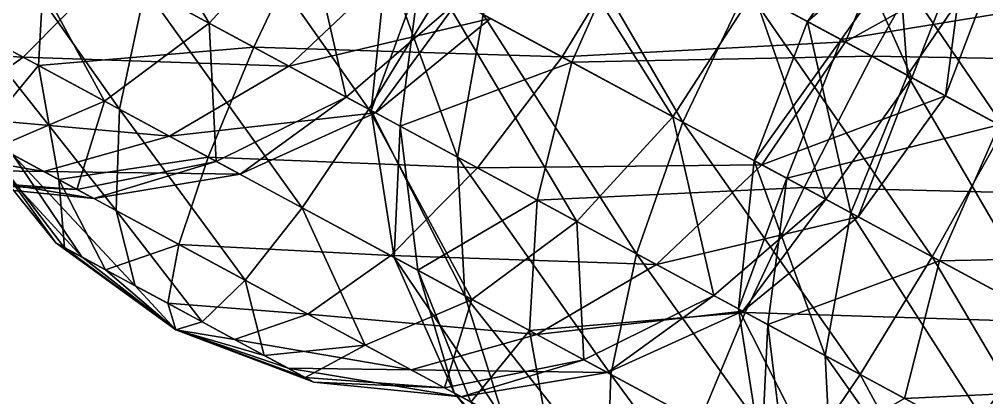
# Model space of a CAD drawing. Header units: metres. Extents: x -386 to 289, y -317 to 299.
# Drawn here: x -153.9 to -103.1, y -62.2 to -42.4 of the extents above; entities that cross this region are included whole.
import ezdxf

# ---------------------------------------------------------------- set-up
doc = ezdxf.new("R2010")
doc.units = ezdxf.units.M

msp = doc.modelspace()

# ---------------------------------------------------------------- linework, layer by layer
for points in [[(-151.02516, -30.485214, -444.50934), (-154.80864, -36.66524, -447.4802), (-143.87987, -42.56209, -452.643), (-143.87976, -42.561993, -452.6429)], [(-151.02516, -30.485214, -444.50934), (-143.87987, -42.56209, -452.643), (-138.8357, -37.062294, -450.26773), (-138.83559, -37.062195, -450.26764)], [(-144.81494, -33.836063, -614.7304), (-147.24458, -40.74659, -617.50073), (-135.50818, -47.07921, -615.7628), (-135.50807, -47.07911, -615.7627)], [(-144.81494, -33.836063, -614.7304), (-135.50818, -47.07921, -615.7628), (-131.7247, -40.89918, -612.79193), (-131.7246, -40.899082, -612.7918)], [(-112.16112, -33.809635, -618.55035), (-115.29958, -40.93895, -617.7402), (-106.994064, -45.420364, -630.07263), (-106.993965, -45.420265, -630.0725)], [(-112.16112, -33.809635, -618.55035), (-106.994064, -45.420364, -630.07263), (-104.13861, -38.138348, -630.4626), (-104.13851, -38.13825, -630.46246)], [(-127.919044, -34.129856, -611.7786), (-131.7247, -40.89918, -612.79193), (-119.53523, -47.47626, -618.55035), (-119.53513, -47.476162, -618.55023)], [(-127.919044, -34.129856, -611.7786), (-119.53523, -47.47626, -618.55035), (-115.29958, -40.93895, -617.7402), (-115.299484, -40.93885, -617.74005)], [(-111.64231, -34.089565, -183.05844), (-115.67255, -40.737705, -182.11353), (-102.12052, -48.049988, -180.10672), (-102.12042, -48.04989, -180.10661)], [(-111.64231, -34.089565, -183.05844), (-102.12052, -48.049988, -180.10672), (-98.552055, -41.152683, -181.12003), (-98.551956, -41.152584, -181.11992)], [(-126.525894, -34.881557, -191.55093), (-129.49995, -42.099586, -192.17429), (-119.016426, -47.756195, -183.05844), (-119.01633, -47.756096, -183.05833)], [(-126.525894, -34.881557, -191.55093), (-119.016426, -47.756195, -183.05844), (-115.67255, -40.737705, -182.11353), (-115.67245, -40.737606, -182.11342)], [(-156.64386, -35.675014, -625.67377), (-156.26886, -42.9373, -628.58105), (-148.59439, -47.078224, -621.9078), (-148.59428, -47.078125, -621.90765)], [(-156.64386, -35.675014, -625.67377), (-148.59439, -47.078224, -621.9078), (-147.24458, -40.74659, -617.50073), (-147.24448, -40.74649, -617.5006)], [(-107.50041, -36.324413, -659.1875), (-110.47447, -43.542442, -659.81085), (-121.32781, -37.686295, -669.2482), (-121.32771, -37.686195, -669.2481)], [(-106.18719, -37.032993, -389.1818), (-112.471954, -42.464657, -374.17282), (-107.89313, -36.11252, -374.30756), (-107.89303, -36.11242, -374.30746)], [(-107.89313, -36.11252, -374.30756), (-112.471954, -42.464657, -374.17282), (-107.22543, -45.295525, -359.83356), (-107.225334, -45.295425, -359.83347)], [(-102.43267, -39.058823, -645.3368), (-110.47447, -43.542442, -659.81085), (-107.50041, -36.324413, -659.1875), (-107.50031, -36.324314, -659.1874)], [(-107.89313, -36.11252, -374.30756), (-107.22543, -45.295525, -359.83356), (-102.82538, -38.846928, -360.4569), (-102.82528, -38.84683, -360.45682)], [(-154.80864, -36.66524, -447.4802), (-158.31212, -41.834816, -452.20615), (-149.38881, -46.649574, -456.42157), (-149.3887, -46.649475, -456.42148)], [(-154.80864, -36.66524, -447.4802), (-149.38881, -46.649574, -456.42157), (-143.87987, -42.56209, -452.643), (-143.87976, -42.561993, -452.6429)], [(-138.8357, -37.062294, -450.26773), (-143.87987, -42.56209, -452.643), (-136.68707, -46.443108, -463.32324), (-136.68697, -46.44301, -463.32315)], [(-138.8357, -37.062294, -450.26773), (-136.68707, -46.443108, -463.32324), (-130.81319, -41.391006, -462.17996), (-130.81308, -41.390907, -462.17987)], [(-106.18719, -37.032993, -389.1818), (-110.70584, -43.417603, -389.57175), (-112.471954, -42.464657, -374.17282), (-112.471855, -42.464558, -374.17273)], [(-98.16467, -41.361706, -401.09402), (-110.70584, -43.417603, -389.57175), (-106.18719, -37.032993, -389.1818), (-106.18709, -37.032894, -389.1817)], [(-138.4483, -37.271317, -670.24176), (-141.5364, -43.826553, -667.2709), (-152.46518, -37.929707, -662.10803), (-152.46507, -37.929607, -662.1079)], [(-125.358055, -44.334435, -668.3033), (-141.5364, -43.826553, -667.2709), (-138.4483, -37.271317, -670.24176), (-138.4482, -37.271217, -670.24164)], [(-121.32781, -37.686295, -669.2482), (-125.358055, -44.334435, -668.3033), (-138.4483, -37.271317, -670.24176), (-138.4482, -37.271217, -670.24164)], [(-121.70078, -37.485046, -233.62158), (-124.83925, -44.61437, -232.81142), (-132.86176, -40.285652, -220.89917), (-132.86165, -40.285553, -220.89906)], [(-109.081314, -44.294144, -239.5831), (-124.83925, -44.61437, -232.81142), (-121.70078, -37.485046, -233.62158), (-121.70068, -37.484947, -233.62148)], [(-105.275665, -37.524822, -238.5698), (-109.081314, -44.294144, -239.5831), (-121.70078, -37.485046, -233.62158), (-121.70068, -37.484947, -233.62148)], [(-121.70078, -37.485046, -233.62158), (-121.70078, -37.485046, -233.62158), (-109.081314, -44.294144, -239.5831), (-109.081215, -44.294044, -239.583)], [(-92.18542, -44.58794, -236.63138), (-109.081314, -44.294144, -239.5831), (-105.275665, -37.524822, -238.5698), (-105.275566, -37.524723, -238.56969)], [(-89.75578, -37.67741, -233.861), (-92.18542, -44.58794, -236.63138), (-105.275665, -37.524822, -238.5698), (-105.275566, -37.524723, -238.56969)], [(-152.46518, -37.929707, -662.10803), (-152.857, -44.778248, -658.32947), (-158.72987, -41.60941, -649.60913), (-158.72977, -41.60931, -649.609)], [(-141.5364, -43.826553, -667.2709), (-152.857, -44.778248, -658.32947), (-152.46518, -37.929707, -662.10803), (-152.46507, -37.929607, -662.1079)], [(-152.46518, -37.929707, -662.10803), (-152.46518, -37.929707, -662.10803), (-141.5364, -43.826553, -667.2709), (-141.5363, -43.826454, -667.27075)], [(-110.47447, -43.542442, -659.81085), (-125.358055, -44.334435, -668.3033), (-121.32781, -37.686295, -669.2482), (-121.32771, -37.686195, -669.2481)], [(-104.13861, -38.138348, -630.4626), (-106.994064, -45.420364, -630.07263), (-105.22795, -46.373306, -645.47156), (-105.22785, -46.373207, -645.47144)], [(-104.13861, -38.138348, -630.4626), (-105.22795, -46.373306, -645.47156), (-102.43267, -39.058823, -645.3368), (-102.43257, -39.058723, -645.3367)], [(-102.43267, -39.058823, -645.3368), (-105.22795, -46.373306, -645.47156), (-110.47447, -43.542442, -659.81085), (-110.47437, -43.542343, -659.8107)], [(-102.82538, -38.846928, -360.4569), (-107.22543, -45.295525, -359.83356), (-96.372086, -51.151672, -350.39615), (-96.37199, -51.151573, -350.39606)], [(-153.65141, -44.3496, -492.84326), (-164.77724, -43.76372, -488.10333), (-163.23415, -39.17904, -494.2623), (-163.23404, -39.17894, -494.2622)], [(-149.10046, -39.74521, -497.2503), (-153.65141, -44.3496, -492.84326), (-163.23415, -39.17904, -494.2623), (-163.23404, -39.17894, -494.2622)], [(-134.17499, -39.577072, -490.90485), (-139.70119, -44.81678, -489.07727), (-149.10046, -39.74521, -497.2503), (-149.10036, -39.74511, -497.2502)], [(-129.10724, -42.31148, -477.0542), (-139.70119, -44.81678, -489.07727), (-134.17499, -39.577072, -490.90485), (-134.17488, -39.576973, -490.90475)], [(-132.86176, -40.285652, -220.89917), (-135.38895, -47.143543, -206.42003), (-134.5677, -39.36518, -206.02495), (-134.5676, -39.36508, -206.02484)], [(-134.5677, -39.36518, -206.02495), (-135.38895, -47.143543, -206.42003), (-130.84534, -49.595146, -194.00186), (-130.84523, -49.595047, -194.00175)], [(-134.5677, -39.36518, -206.02495), (-130.84534, -49.595146, -194.00186), (-129.49995, -42.099586, -192.17429), (-129.49985, -42.099487, -192.17418)], [(-139.70119, -44.81678, -489.07727), (-153.65141, -44.3496, -492.84326), (-149.10046, -39.74521, -497.2503), (-149.10036, -39.74511, -497.2502)], [(-132.86176, -40.285652, -220.89917), (-133.85944, -47.96882, -219.75589), (-135.38895, -47.143543, -206.42003), (-135.38884, -47.143444, -206.41992)], [(-124.83925, -44.61437, -232.81142), (-133.85944, -47.96882, -219.75589), (-132.86176, -40.285652, -220.89917), (-132.86165, -40.285553, -220.89906)], [(-147.24458, -40.74659, -617.50073), (-148.59439, -47.078224, -621.9078), (-139.01166, -52.248787, -620.4888), (-139.01155, -52.248688, -620.48865)], [(-147.24458, -40.74659, -617.50073), (-139.01166, -52.248787, -620.4888), (-135.50818, -47.07921, -615.7628), (-135.50807, -47.07911, -615.7627)], [(-131.7247, -40.89918, -612.79193), (-135.50818, -47.07921, -615.7628), (-124.5794, -52.97606, -620.92566), (-124.5793, -52.97596, -620.92554)], [(-131.7247, -40.89918, -612.79193), (-124.5794, -52.97606, -620.92566), (-119.53523, -47.47626, -618.55035), (-119.53513, -47.476162, -618.55023)], [(-115.29958, -40.93895, -617.7402), (-119.53523, -47.47626, -618.55035), (-111.51272, -51.804974, -630.4626), (-111.51262, -51.804874, -630.46246)], [(-115.67255, -40.737705, -182.11353), (-119.016426, -47.756195, -183.05844), (-105.92617, -54.819313, -181.12003), (-105.92607, -54.819214, -181.11992)], [(-115.67255, -40.737705, -182.11353), (-105.92617, -54.819313, -181.12003), (-102.12052, -48.049988, -180.10672), (-102.12042, -48.04989, -180.10661)], [(-115.29958, -40.93895, -617.7402), (-111.51272, -51.804974, -630.4626), (-106.994064, -45.420364, -630.07263), (-106.993965, -45.420265, -630.0725)], [(-152.857, -44.778248, -658.32947), (-155.93927, -48.532433, -647.23895), (-158.72987, -41.60941, -649.60913), (-158.72977, -41.60931, -649.609)], [(-130.81319, -41.391006, -462.17996), (-136.68707, -46.443108, -463.32324), (-135.15758, -47.268387, -476.65912), (-135.15747, -47.268288, -476.65903)], [(-130.81319, -41.391006, -462.17996), (-135.15758, -47.268387, -476.65912), (-129.10724, -42.31148, -477.0542), (-129.10713, -42.311382, -477.0541)], [(-98.16467, -41.361706, -401.09402), (-102.40032, -47.899017, -401.9042), (-110.70584, -43.417603, -389.57175), (-110.70574, -43.417503, -389.57166)], [(-158.31212, -41.834816, -452.20615), (-154.9871, -49.04619, -461.3459), (-149.38881, -46.649574, -456.42157), (-149.3887, -46.649475, -456.42148)], [(-129.49995, -42.099586, -192.17429), (-130.84534, -49.595146, -194.00186), (-121.44605, -54.66672, -185.82883), (-121.44595, -54.666622, -185.82872)], [(-129.49995, -42.099586, -192.17429), (-121.44605, -54.66672, -185.82883), (-119.016426, -47.756195, -183.05844), (-119.01633, -47.756096, -183.05833)], [(-143.87987, -42.56209, -452.643), (-149.38881, -46.649574, -456.42157), (-143.51593, -49.818413, -465.14194), (-143.51582, -49.818314, -465.14185)], [(-143.87987, -42.56209, -452.643), (-143.51593, -49.818413, -465.14194), (-136.68707, -46.443108, -463.32324), (-136.68697, -46.44301, -463.32315)], [(-129.10724, -42.31148, -477.0542), (-135.15758, -47.268387, -476.65912), (-139.70119, -44.81678, -489.07727), (-139.70108, -44.81668, -489.07718)], [(-110.70584, -43.417603, -389.57175), (-115.267235, -49.77915, -374.30756), (-112.471954, -42.464657, -374.17282), (-112.471855, -42.464558, -374.17273)], [(-112.471954, -42.464657, -374.17282), (-115.267235, -49.77915, -374.30756), (-110.19949, -52.513554, -360.4569), (-110.199394, -52.513454, -360.45682)], [(-112.471954, -42.464657, -374.17282), (-110.19949, -52.513554, -360.4569), (-107.22543, -45.295525, -359.83356), (-107.225334, -45.295425, -359.83347)], [(-156.26886, -42.9373, -628.58105), (-154.19907, -49.471394, -632.3699), (-148.7724, -52.399467, -627.6511), (-148.7723, -52.39937, -627.651)], [(-156.26886, -42.9373, -628.58105), (-148.7724, -52.399467, -627.6511), (-148.59439, -47.078224, -621.9078), (-148.59428, -47.078125, -621.90765)], [(-110.47447, -43.542442, -659.81085), (-114.87453, -49.991043, -659.1875), (-125.358055, -44.334435, -668.3033), (-125.357956, -44.334335, -668.30316)], [(-110.70584, -43.417603, -389.57175), (-113.5613, -50.69962, -389.1818), (-115.267235, -49.77915, -374.30756), (-115.267136, -49.77905, -374.30746)], [(-105.22795, -46.373306, -645.47156), (-114.87453, -49.991043, -659.1875), (-110.47447, -43.542442, -659.81085), (-110.47437, -43.542343, -659.8107)], [(-102.40032, -47.899017, -401.9042), (-113.5613, -50.69962, -389.1818), (-110.70584, -43.417603, -389.57175), (-110.70574, -43.417503, -389.57166)], [(-153.65141, -44.3496, -492.84326), (-158.00122, -47.41986, -487.0999), (-164.77724, -43.76372, -488.10333), (-164.77713, -43.763622, -488.10324)], [(-141.5364, -43.826553, -667.2709), (-143.93369, -49.593002, -662.5449), (-152.857, -44.778248, -658.32947), (-152.85689, -44.77815, -658.32935)], [(-129.8, -50.159176, -665.53296), (-143.93369, -49.593002, -662.5449), (-141.5364, -43.826553, -667.2709), (-141.5363, -43.826454, -667.27075)], [(-125.358055, -44.334435, -668.3033), (-129.8, -50.159176, -665.53296), (-141.5364, -43.826553, -667.2709), (-141.5363, -43.826454, -667.27075)], [(-145.97694, -48.490524, -486.17), (-158.00122, -47.41986, -487.0999), (-153.65141, -44.3496, -492.84326), (-153.6513, -44.349503, -492.84317)], [(-139.70119, -44.81678, -489.07727), (-145.97694, -48.490524, -486.17), (-153.65141, -44.3496, -492.84326), (-153.6513, -44.349503, -492.84317)], [(-124.83925, -44.61437, -232.81142), (-126.66666, -51.84984, -230.43611), (-133.85944, -47.96882, -219.75589), (-133.85933, -47.96872, -219.75578)], [(-114.87453, -49.991043, -659.1875), (-129.8, -50.159176, -665.53296), (-125.358055, -44.334435, -668.3033), (-125.357956, -44.334335, -668.30316)], [(-112.64978, -51.19145, -238.5698), (-126.66666, -51.84984, -230.43611), (-124.83925, -44.61437, -232.81142), (-124.83915, -44.61427, -232.81131)], [(-109.081314, -44.294144, -239.5831), (-112.64978, -51.19145, -238.5698), (-124.83925, -44.61437, -232.81142), (-124.83915, -44.61427, -232.81131)], [(-124.83925, -44.61437, -232.81142), (-124.83925, -44.61437, -232.81142), (-112.64978, -51.19145, -238.5698), (-112.64968, -51.19135, -238.56969)], [(-95.52929, -51.606426, -237.5763), (-112.64978, -51.19145, -238.5698), (-109.081314, -44.294144, -239.5831), (-109.081215, -44.294044, -239.583)], [(-92.18542, -44.58794, -236.63138), (-95.52929, -51.606426, -237.5763), (-109.081314, -44.294144, -239.5831), (-109.081215, -44.294044, -239.583)], [(-152.857, -44.778248, -658.32947), (-151.78651, -50.77314, -653.4052), (-155.93927, -48.532433, -647.23895), (-155.93916, -48.532333, -647.23883)], [(-143.93369, -49.593002, -662.5449), (-151.78651, -50.77314, -653.4052), (-152.857, -44.778248, -658.32947), (-152.85689, -44.77815, -658.32935)], [(-152.857, -44.778248, -658.32947), (-152.857, -44.778248, -658.32947), (-143.93369, -49.593002, -662.5449), (-143.93358, -49.592903, -662.5448)], [(-135.15758, -47.268387, -476.65912), (-145.97694, -48.490524, -486.17), (-139.70119, -44.81678, -489.07727), (-139.70108, -44.81668, -489.07718)], [(-106.994064, -45.420364, -630.07263), (-111.51272, -51.804974, -630.4626), (-109.806786, -52.72545, -645.3368), (-109.80669, -52.72535, -645.3367)], [(-107.22543, -45.295525, -359.83356), (-110.19949, -52.513554, -360.4569), (-99.715965, -58.170162, -351.34106), (-99.715866, -58.170063, -351.34097)], [(-106.994064, -45.420364, -630.07263), (-109.806786, -52.72545, -645.3368), (-105.22795, -46.373306, -645.47156), (-105.22785, -46.373207, -645.47144)], [(-107.22543, -45.295525, -359.83356), (-99.715965, -58.170162, -351.34106), (-96.372086, -51.151672, -350.39615), (-96.37199, -51.151573, -350.39606)], [(-149.38881, -46.649574, -456.42157), (-154.9871, -49.04619, -461.3459), (-150.83435, -51.286896, -467.51212), (-150.83424, -51.286797, -467.51202)], [(-149.38881, -46.649574, -456.42157), (-150.83435, -51.286896, -467.51212), (-143.51593, -49.818413, -465.14194), (-143.51582, -49.818314, -465.14185)], [(-136.68707, -46.443108, -463.32324), (-143.51593, -49.818413, -465.14194), (-142.26709, -50.49225, -476.03064), (-142.26698, -50.49215, -476.03055)], [(-136.68707, -46.443108, -463.32324), (-142.26709, -50.49225, -476.03064), (-135.15758, -47.268387, -476.65912), (-135.15747, -47.268288, -476.65903)], [(-105.22795, -46.373306, -645.47156), (-109.806786, -52.72545, -645.3368), (-114.87453, -49.991043, -659.1875), (-114.87443, -49.990944, -659.1874)], [(-148.59439, -47.078224, -621.9078), (-148.7724, -52.399467, -627.6511), (-141.99638, -56.05561, -626.64777), (-141.99628, -56.05551, -626.64764)], [(-148.59439, -47.078224, -621.9078), (-141.99638, -56.05561, -626.64777), (-139.01166, -52.248787, -620.4888), (-139.01155, -52.248688, -620.48865)], [(-135.50818, -47.07921, -615.7628), (-139.01166, -52.248787, -620.4888), (-130.08835, -57.06354, -624.7042), (-130.08824, -57.063442, -624.7041)], [(-135.50818, -47.07921, -615.7628), (-130.08835, -57.06354, -624.7042), (-124.5794, -52.97606, -620.92566), (-124.5793, -52.97596, -620.92554)], [(-133.85944, -47.96882, -219.75589), (-134.18019, -54.855705, -207.04851), (-135.38895, -47.143543, -206.42003), (-135.38884, -47.143444, -206.41992)], [(-135.38895, -47.143543, -206.42003), (-134.18019, -54.855705, -207.04851), (-130.47034, -56.85743, -196.9091), (-130.47023, -56.85733, -196.909)], [(-135.38895, -47.143543, -206.42003), (-130.47034, -56.85743, -196.9091), (-130.84534, -49.595146, -194.00186), (-130.84523, -49.595047, -194.00175)], [(-152.57455, -50.347935, -482.38123), (-161.85345, -48.746758, -480.41162), (-158.00122, -47.41986, -487.0999), (-158.00111, -47.41976, -487.09982)], [(-145.97694, -48.490524, -486.17), (-152.57455, -50.347935, -482.38123), (-158.00122, -47.41986, -487.0999), (-158.00111, -47.41976, -487.09982)], [(-135.15758, -47.268387, -476.65912), (-142.26709, -50.49225, -476.03064), (-145.97694, -48.490524, -486.17), (-145.97684, -48.490425, -486.16992)], [(-119.53523, -47.47626, -618.55035), (-124.5794, -52.97606, -620.92566), (-117.38661, -56.85708, -631.60583), (-117.38651, -56.85698, -631.6057)], [(-119.53523, -47.47626, -618.55035), (-117.38661, -56.85708, -631.60583), (-111.51272, -51.804974, -630.4626), (-111.51262, -51.804874, -630.46246)], [(-155.93927, -48.532433, -647.23895), (-151.93341, -54.099327, -640.4933), (-156.82233, -48.05596, -639.5395), (-156.82222, -48.055862, -639.53937)], [(-156.82233, -48.05596, -639.5395), (-151.93341, -54.099327, -640.4933), (-150.57552, -54.83201, -636.78204), (-150.57541, -54.83191, -636.7819)], [(-156.82233, -48.05596, -639.5395), (-150.57552, -54.83201, -636.78204), (-154.19907, -49.471394, -632.3699), (-154.19896, -49.471294, -632.36975)], [(-133.85944, -47.96882, -219.75589), (-132.93135, -55.52954, -217.9372), (-134.18019, -54.855705, -207.04851), (-134.18008, -54.855606, -207.0484)], [(-126.66666, -51.84984, -230.43611), (-132.93135, -55.52954, -217.9372), (-133.85944, -47.96882, -219.75589), (-133.85933, -47.96872, -219.75578)], [(-119.016426, -47.756195, -183.05844), (-121.44605, -54.66672, -185.82883), (-109.709656, -60.99934, -184.09088), (-109.70956, -60.99924, -184.09077)], [(-119.016426, -47.756195, -183.05844), (-109.709656, -60.99934, -184.09088), (-105.92617, -54.819313, -181.12003), (-105.92607, -54.819214, -181.11992)], [(-102.40032, -47.899017, -401.9042), (-105.53879, -55.028336, -401.09402), (-113.5613, -50.69962, -389.1818), (-113.5612, -50.69952, -389.1817)], [(-102.12052, -48.049988, -180.10672), (-105.92617, -54.819313, -181.12003), (-93.73671, -61.396393, -186.8784), (-93.73661, -61.396294, -186.8783)], [(-89.78085, -54.70811, -407.86572), (-105.53879, -55.028336, -401.09402), (-102.40032, -47.899017, -401.9042), (-102.40022, -47.89892, -401.9041)], [(-152.57455, -50.347935, -482.38123), (-159.0444, -50.26244, -477.96906), (-161.85345, -48.746758, -480.41162), (-161.85335, -48.74666, -480.41153)], [(-151.78651, -50.77314, -653.4052), (-151.4763, -54.345966, -644.4788), (-155.93927, -48.532433, -647.23895), (-155.93916, -48.532333, -647.23883)], [(-155.93927, -48.532433, -647.23895), (-151.4763, -54.345966, -644.4788), (-151.93341, -54.099327, -640.4933), (-151.9333, -54.099228, -640.49316)], [(-142.26709, -50.49225, -476.03064), (-152.57455, -50.347935, -482.38123), (-145.97694, -48.490524, -486.17), (-145.97684, -48.490425, -486.16992)], [(-154.9871, -49.04619, -461.3459), (-158.14362, -50.74848, -470.27225), (-150.83435, -51.286896, -467.51212), (-150.83424, -51.286797, -467.51202)], [(-154.19907, -49.471394, -632.3699), (-150.57552, -54.83201, -636.78204), (-147.76646, -56.347694, -634.3394), (-147.76636, -56.347595, -634.3393)], [(-154.19907, -49.471394, -632.3699), (-147.76646, -56.347694, -634.3394), (-148.7724, -52.399467, -627.6511), (-148.7723, -52.39937, -627.651)], [(-143.93369, -49.593002, -662.5449), (-145.47678, -54.17769, -656.3859), (-151.78651, -50.77314, -653.4052), (-151.7864, -50.77304, -653.4051)], [(-134.35095, -54.76357, -661.1259), (-145.47678, -54.17769, -656.3859), (-143.93369, -49.593002, -662.5449), (-143.93358, -49.592903, -662.5448)], [(-129.8, -50.159176, -665.53296), (-134.35095, -54.76357, -661.1259), (-143.93369, -49.593002, -662.5449), (-143.93358, -49.592903, -662.5448)], [(-130.84534, -49.595146, -194.00186), (-130.47034, -56.85743, -196.9091), (-122.79587, -60.998352, -190.23586), (-122.79577, -60.998253, -190.23575)], [(-130.84534, -49.595146, -194.00186), (-122.79587, -60.998352, -190.23586), (-121.44605, -54.66672, -185.82883), (-121.44595, -54.666622, -185.82872)], [(-149.9513, -51.763367, -475.21158), (-157.68651, -50.99512, -474.25778), (-159.0444, -50.26244, -477.96906), (-159.0443, -50.26234, -477.96896)], [(-149.9513, -51.763367, -475.21158), (-159.0444, -50.26244, -477.96906), (-152.57455, -50.347935, -482.38123), (-152.57445, -50.347836, -482.38113)], [(-143.51593, -49.818413, -465.14194), (-150.83435, -51.286896, -467.51212), (-149.9513, -51.763367, -475.21158), (-149.95119, -51.763268, -475.2115)], [(-143.51593, -49.818413, -465.14194), (-149.9513, -51.763367, -475.21158), (-142.26709, -50.49225, -476.03064), (-142.26698, -50.49215, -476.03055)], [(-120.40073, -55.23075, -657.3599), (-134.35095, -54.76357, -661.1259), (-129.8, -50.159176, -665.53296), (-129.7999, -50.159077, -665.53284)], [(-114.87453, -49.991043, -659.1875), (-120.40073, -55.23075, -657.3599), (-129.8, -50.159176, -665.53296), (-129.7999, -50.159077, -665.53284)], [(-109.806786, -52.72545, -645.3368), (-120.40073, -55.23075, -657.3599), (-114.87453, -49.991043, -659.1875), (-114.87443, -49.990944, -659.1874)], [(-113.5613, -50.69962, -389.1818), (-116.088486, -57.55751, -374.70264), (-115.267235, -49.77915, -374.30756), (-115.267136, -49.77905, -374.30746)], [(-115.267235, -49.77915, -374.30756), (-116.088486, -57.55751, -374.70264), (-111.54487, -60.009113, -362.2845), (-111.54477, -60.009014, -362.2844)], [(-115.267235, -49.77915, -374.30756), (-111.54487, -60.009113, -362.2845), (-110.19949, -52.513554, -360.4569), (-110.199394, -52.513454, -360.45682)], [(-150.83435, -51.286896, -467.51212), (-158.14362, -50.74848, -470.27225), (-157.68651, -50.99512, -474.25778), (-157.6864, -50.99502, -474.2577)], [(-142.26709, -50.49225, -476.03064), (-149.9513, -51.763367, -475.21158), (-152.57455, -50.347935, -482.38123), (-152.57445, -50.347836, -482.38113)], [(-145.47678, -54.17769, -656.3859), (-149.32668, -55.505844, -647.6707), (-151.78651, -50.77314, -653.4052), (-151.7864, -50.77304, -653.4051)], [(-151.78651, -50.77314, -653.4052), (-149.32668, -55.505844, -647.6707), (-151.4763, -54.345966, -644.4788), (-151.4762, -54.345867, -644.4787)], [(-151.78651, -50.77314, -653.4052), (-151.78651, -50.77314, -653.4052), (-145.47678, -54.17769, -656.3859), (-145.47667, -54.17759, -656.3858)], [(-113.5613, -50.69962, -389.1818), (-114.55898, -58.382786, -388.0385), (-116.088486, -57.55751, -374.70264), (-116.08839, -57.55741, -374.70255)], [(-105.53879, -55.028336, -401.09402), (-114.55898, -58.382786, -388.0385), (-113.5613, -50.69962, -389.1818), (-113.5612, -50.69952, -389.1817)], [(-150.83435, -51.286896, -467.51212), (-157.68651, -50.99512, -474.25778), (-149.9513, -51.763367, -475.21158), (-149.95119, -51.763268, -475.2115)], [(-112.64978, -51.19145, -238.5698), (-115.73788, -57.74669, -235.59894), (-126.66666, -51.84984, -230.43611), (-126.66656, -51.84974, -230.436)], [(-99.55953, -58.25457, -236.63138), (-115.73788, -57.74669, -235.59894), (-112.64978, -51.19145, -238.5698), (-112.64968, -51.19135, -238.56969)], [(-95.52929, -51.606426, -237.5763), (-99.55953, -58.25457, -236.63138), (-112.64978, -51.19145, -238.5698), (-112.64968, -51.19135, -238.56969)], [(-111.51272, -51.804974, -630.4626), (-117.38661, -56.85708, -631.60583), (-115.85712, -57.68235, -644.9417), (-115.85702, -57.68225, -644.9416)], [(-111.51272, -51.804974, -630.4626), (-115.85712, -57.68235, -644.9417), (-109.806786, -52.72545, -645.3368), (-109.80669, -52.72535, -645.3367)], [(-139.01166, -52.248787, -620.4888), (-141.99638, -56.05561, -626.64777), (-135.68665, -59.460155, -629.62854), (-135.68654, -59.460056, -629.6284)], [(-139.01166, -52.248787, -620.4888), (-135.68665, -59.460155, -629.62854), (-130.08835, -57.06354, -624.7042), (-130.08824, -57.063442, -624.7041)], [(-126.66666, -51.84984, -230.43611), (-127.05847, -58.69838, -226.65756), (-132.93135, -55.52954, -217.9372), (-132.93124, -55.52944, -217.93709)], [(-115.73788, -57.74669, -235.59894), (-127.05847, -58.69838, -226.65756), (-126.66666, -51.84984, -230.43611), (-126.66656, -51.84974, -230.436)], [(-126.66666, -51.84984, -230.43611), (-126.66666, -51.84984, -230.43611), (-115.73788, -57.74669, -235.59894), (-115.73778, -57.74659, -235.59883)], [(-148.7724, -52.399467, -627.6511), (-147.76646, -56.347694, -634.3394), (-144.25894, -58.24025, -633.82), (-144.25883, -58.24015, -633.8199)], [(-148.7724, -52.399467, -627.6511), (-144.25894, -58.24025, -633.82), (-141.99638, -56.05561, -626.64777), (-141.99628, -56.05551, -626.64764)], [(-109.806786, -52.72545, -645.3368), (-115.85712, -57.68235, -644.9417), (-120.40073, -55.23075, -657.3599), (-120.40063, -55.23065, -657.3598)], [(-110.19949, -52.513554, -360.4569), (-111.54487, -60.009113, -362.2845), (-102.14559, -65.08069, -354.11145), (-102.14549, -65.08059, -354.11136)], [(-110.19949, -52.513554, -360.4569), (-102.14559, -65.08069, -354.11145), (-99.715965, -58.170162, -351.34106), (-99.715866, -58.170063, -351.34097)], [(-124.5794, -52.97606, -620.92566), (-130.08835, -57.06354, -624.7042), (-124.21547, -60.23238, -633.42456), (-124.21537, -60.23228, -633.42444)], [(-124.5794, -52.97606, -620.92566), (-124.21547, -60.23238, -633.42456), (-117.38661, -56.85708, -631.60583), (-117.38651, -56.85698, -631.6057)], [(-151.4763, -54.345966, -644.4788), (-145.64514, -58.65383, -641.51685), (-151.93341, -54.099327, -640.4933), (-151.9333, -54.099228, -640.49316)], [(-151.93341, -54.099327, -640.4933), (-145.64514, -58.65383, -641.51685), (-150.57552, -54.83201, -636.78204), (-150.57541, -54.83191, -636.7819)], [(-149.32668, -55.505844, -647.6707), (-145.64514, -58.65383, -641.51685), (-151.4763, -54.345966, -644.4788), (-151.4762, -54.345867, -644.4787)], [(-145.47678, -54.17769, -656.3859), (-146.06052, -57.268166, -649.2137), (-149.32668, -55.505844, -647.6707), (-149.32657, -55.505745, -647.6706)], [(-138.70076, -57.833828, -655.38257), (-146.06052, -57.268166, -649.2137), (-145.47678, -54.17769, -656.3859), (-145.47667, -54.17759, -656.3858)], [(-134.35095, -54.76357, -661.1259), (-138.70076, -57.833828, -655.38257), (-145.47678, -54.17769, -656.3859), (-145.47667, -54.17759, -656.3858)], [(-150.57552, -54.83201, -636.78204), (-145.64514, -58.65383, -641.51685), (-147.76646, -56.347694, -634.3394), (-147.76636, -56.347595, -634.3393)], [(-126.67648, -58.904488, -654.45264), (-138.70076, -57.833828, -655.38257), (-134.35095, -54.76357, -661.1259), (-134.35085, -54.76347, -661.1258)], [(-120.40073, -55.23075, -657.3599), (-126.67648, -58.904488, -654.45264), (-134.35095, -54.76357, -661.1259), (-134.35085, -54.76347, -661.1258)], [(-132.93135, -55.52954, -217.9372), (-131.0238, -61.97609, -207.86755), (-134.18019, -54.855705, -207.04851), (-134.18008, -54.855606, -207.0484)], [(-134.18019, -54.855705, -207.04851), (-131.0238, -61.97609, -207.86755), (-128.40054, -63.391525, -200.69792), (-128.40044, -63.391426, -200.69781)], [(-134.18019, -54.855705, -207.04851), (-128.40054, -63.391525, -200.69792), (-130.47034, -56.85743, -196.9091), (-130.47023, -56.85733, -196.909)], [(-121.44605, -54.66672, -185.82883), (-122.79587, -60.998352, -190.23586), (-113.213135, -66.168915, -188.81683), (-113.213036, -66.168816, -188.81673)], [(-121.44605, -54.66672, -185.82883), (-113.213135, -66.168915, -188.81683), (-109.709656, -60.99934, -184.09088), (-109.70956, -60.99924, -184.09077)], [(-105.92617, -54.819313, -181.12003), (-109.709656, -60.99934, -184.09088), (-98.780876, -66.896194, -189.25371), (-98.78078, -66.896095, -189.2536)], [(-105.92617, -54.819313, -181.12003), (-98.780876, -66.896194, -189.25371), (-93.73671, -61.396393, -186.8784), (-93.73661, -61.396294, -186.8783)], [(-89.78085, -54.70811, -407.86572), (-93.34932, -61.605415, -406.85242), (-105.53879, -55.028336, -401.09402), (-105.53869, -55.028236, -401.09393)], [(-115.85712, -57.68235, -644.9417), (-126.67648, -58.904488, -654.45264), (-120.40073, -55.23075, -657.3599), (-120.40063, -55.23065, -657.3598)], [(-105.53879, -55.028336, -401.09402), (-107.366196, -62.263805, -398.71875), (-114.55898, -58.382786, -388.0385), (-114.55888, -58.382687, -388.03842)], [(-93.34932, -61.605415, -406.85242), (-107.366196, -62.263805, -398.71875), (-105.53879, -55.028336, -401.09402), (-105.53869, -55.028236, -401.09393)], [(-105.53879, -55.028336, -401.09402), (-105.53879, -55.028336, -401.09402), (-93.34932, -61.605415, -406.85242), (-93.34922, -61.605316, -406.85233)], [(-146.06052, -57.268166, -649.2137), (-145.64514, -58.65383, -641.51685), (-149.32668, -55.505844, -647.6707), (-149.32657, -55.505745, -647.6706)], [(-127.05847, -58.69838, -226.65756), (-130.14075, -62.452564, -215.56702), (-132.93135, -55.52954, -217.9372), (-132.93124, -55.52944, -217.93709)], [(-132.93135, -55.52954, -217.9372), (-130.14075, -62.452564, -215.56702), (-131.0238, -61.97609, -207.86755), (-131.0237, -61.97599, -207.86745)], [(-147.76646, -56.347694, -634.3394), (-145.64514, -58.65383, -641.51685), (-144.25894, -58.24025, -633.82), (-144.25883, -58.24015, -633.8199)], [(-141.99638, -56.05561, -626.64777), (-144.25894, -58.24025, -633.82), (-140.99278, -60.00257, -635.363), (-140.99268, -60.002472, -635.36285)], [(-141.99638, -56.05561, -626.64777), (-140.99278, -60.00257, -635.363), (-135.68665, -59.460155, -629.62854), (-135.68654, -59.460056, -629.6284)], [(-130.47034, -56.85743, -196.9091), (-128.40054, -63.391525, -200.69792), (-122.97387, -66.3196, -195.97922), (-122.97377, -66.3195, -195.97911)], [(-130.47034, -56.85743, -196.9091), (-122.97387, -66.3196, -195.97922), (-122.79587, -60.998352, -190.23586), (-122.79577, -60.998253, -190.23575)], [(-117.38661, -56.85708, -631.60583), (-124.21547, -60.23238, -633.42456), (-122.96664, -60.906216, -644.31323), (-122.96654, -60.906116, -644.3131)], [(-117.38661, -56.85708, -631.60583), (-122.96664, -60.906216, -644.31323), (-115.85712, -57.68235, -644.9417), (-115.85702, -57.68225, -644.9416)], [(-142.553, -59.160725, -648.6943), (-145.64514, -58.65383, -641.51685), (-146.06052, -57.268166, -649.2137), (-146.06041, -57.268066, -649.21356)], [(-138.70076, -57.833828, -655.38257), (-142.553, -59.160725, -648.6943), (-146.06052, -57.268166, -649.2137), (-146.06041, -57.268066, -649.21356)], [(-130.08835, -57.06354, -624.7042), (-135.68665, -59.460155, -629.62854), (-131.53389, -61.700863, -635.79474), (-131.53378, -61.700764, -635.7946)], [(-130.08835, -57.06354, -624.7042), (-131.53389, -61.700863, -635.79474), (-124.21547, -60.23238, -633.42456), (-124.21537, -60.23228, -633.42444)], [(-133.2741, -60.7619, -650.6638), (-142.553, -59.160725, -648.6943), (-138.70076, -57.833828, -655.38257), (-138.70065, -57.83373, -655.38245)], [(-126.67648, -58.904488, -654.45264), (-133.2741, -60.7619, -650.6638), (-138.70076, -57.833828, -655.38257), (-138.70065, -57.83373, -655.38245)], [(-115.73788, -57.74669, -235.59894), (-118.13516, -63.513138, -230.87299), (-127.05847, -58.69838, -226.65756), (-127.05837, -58.69828, -226.65746)], [(-115.85712, -57.68235, -644.9417), (-122.96664, -60.906216, -644.31323), (-126.67648, -58.904488, -654.45264), (-126.676384, -58.90439, -654.4525)], [(-104.00148, -64.07931, -233.861), (-118.13516, -63.513138, -230.87299), (-115.73788, -57.74669, -235.59894), (-115.73778, -57.74659, -235.59883)], [(-114.55898, -58.382786, -388.0385), (-114.87973, -65.26968, -375.33112), (-116.088486, -57.55751, -374.70264), (-116.08839, -57.55741, -374.70255)], [(-116.088486, -57.55751, -374.70264), (-114.87973, -65.26968, -375.33112), (-111.169876, -67.2714, -365.19174), (-111.16978, -67.2713, -365.19165)], [(-116.088486, -57.55751, -374.70264), (-111.169876, -67.2714, -365.19174), (-111.54487, -60.009113, -362.2845), (-111.54477, -60.009014, -362.2844)], [(-99.55953, -58.25457, -236.63138), (-104.00148, -64.07931, -233.861), (-115.73788, -57.74669, -235.59894), (-115.73778, -57.74659, -235.59883)], [(-144.25894, -58.24025, -633.82), (-145.64514, -58.65383, -641.51685), (-140.99278, -60.00257, -635.363), (-140.99268, -60.002472, -635.36285)], [(-114.55898, -58.382786, -388.0385), (-113.6309, -65.943504, -386.21982), (-114.87973, -65.26968, -375.33112), (-114.87963, -65.26958, -375.33102)], [(-107.366196, -62.263805, -398.71875), (-113.6309, -65.943504, -386.21982), (-114.55898, -58.382786, -388.0385), (-114.55888, -58.382687, -388.03842)], [(-89.076004, -63.91117, -227.51553), (-104.00148, -64.07931, -233.861), (-99.55953, -58.25457, -236.63138), (-99.55943, -58.25447, -236.63127)], [(-140.99278, -60.00257, -635.363), (-145.64514, -58.65383, -641.51685), (-138.84315, -61.16245, -638.5549), (-138.84305, -61.16235, -638.55475)], [(-138.84315, -61.16245, -638.5549), (-145.64514, -58.65383, -641.51685), (-138.38605, -61.40909, -642.5404), (-138.38594, -61.40899, -642.5403)], [(-138.38605, -61.40909, -642.5404), (-145.64514, -58.65383, -641.51685), (-139.74394, -60.676407, -646.25165), (-139.74384, -60.676308, -646.2515)], [(-139.74394, -60.676407, -646.25165), (-145.64514, -58.65383, -641.51685), (-142.553, -59.160725, -648.6943), (-142.55289, -59.160625, -648.69415)], [(-122.96664, -60.906216, -644.31323), (-133.2741, -60.7619, -650.6638), (-126.67648, -58.904488, -654.45264), (-126.676384, -58.90439, -654.4525)], [(-127.05847, -58.69838, -226.65756), (-125.98798, -64.69327, -221.73325), (-130.14075, -62.452564, -215.56702), (-130.14064, -62.452465, -215.56691)], [(-118.13516, -63.513138, -230.87299), (-125.98798, -64.69327, -221.73325), (-127.05847, -58.69838, -226.65756), (-127.05837, -58.69828, -226.65746)], [(-127.05847, -58.69838, -226.65756), (-127.05847, -58.69838, -226.65756), (-118.13516, -63.513138, -230.87299), (-118.13506, -63.51304, -230.87288)], [(-133.2741, -60.7619, -650.6638), (-139.74394, -60.676407, -646.25165), (-142.553, -59.160725, -648.6943), (-142.55289, -59.160625, -648.69415)], [(-135.68665, -59.460155, -629.62854), (-140.99278, -60.00257, -635.363), (-138.84315, -61.16245, -638.5549), (-138.84305, -61.16235, -638.55475)], [(-135.68665, -59.460155, -629.62854), (-138.84315, -61.16245, -638.5549), (-131.53389, -61.700863, -635.79474), (-131.53378, -61.700764, -635.7946)], [(-124.21547, -60.23238, -633.42456), (-131.53389, -61.700863, -635.79474), (-130.65083, -62.177334, -643.4942), (-130.65073, -62.177235, -643.4941)], [(-124.21547, -60.23238, -633.42456), (-130.65083, -62.177334, -643.4942), (-122.96664, -60.906216, -644.31323), (-122.96654, -60.906116, -644.3131)], [(-111.54487, -60.009113, -362.2845), (-111.169876, -67.2714, -365.19174), (-103.49541, -71.41232, -358.5185), (-103.49531, -71.412224, -358.5184)], [(-111.54487, -60.009113, -362.2845), (-103.49541, -71.41232, -358.5185), (-102.14559, -65.08069, -354.11145), (-102.14549, -65.08059, -354.11136)], [(-130.65083, -62.177334, -643.4942), (-138.38605, -61.40909, -642.5404), (-139.74394, -60.676407, -646.25165), (-139.74384, -60.676308, -646.2515)], [(-130.65083, -62.177334, -643.4942), (-139.74394, -60.676407, -646.25165), (-133.2741, -60.7619, -650.6638), (-133.27399, -60.761803, -650.6637)], [(-122.96664, -60.906216, -644.31323), (-130.65083, -62.177334, -643.4942), (-133.2741, -60.7619, -650.6638), (-133.27399, -60.761803, -650.6637)], [(-131.53389, -61.700863, -635.79474), (-138.84315, -61.16245, -638.5549), (-138.38605, -61.40909, -642.5404), (-138.38594, -61.40899, -642.5403)], [(-131.53389, -61.700863, -635.79474), (-138.38605, -61.40909, -642.5404), (-130.65083, -62.177334, -643.4942), (-130.65073, -62.177235, -643.4941)], [(-122.79587, -60.998352, -190.23586), (-122.97387, -66.3196, -195.97922), (-116.19785, -69.97574, -194.97581), (-116.197754, -69.97564, -194.97571)], [(-122.79587, -60.998352, -190.23586), (-116.19785, -69.97574, -194.97581), (-113.213135, -66.168915, -188.81683), (-113.213036, -66.168816, -188.81673)], [(-109.709656, -60.99934, -184.09088), (-113.213135, -66.168915, -188.81683), (-104.289825, -70.98367, -193.03226), (-104.28973, -70.983574, -193.03215)], [(-109.709656, -60.99934, -184.09088), (-104.289825, -70.98367, -193.03226), (-98.780876, -66.896194, -189.25371), (-98.78078, -66.896095, -189.2536)], [(-93.34932, -61.605415, -406.85242), (-96.437416, -68.16065, -403.88156), (-107.366196, -62.263805, -398.71875), (-107.3661, -62.263706, -398.71866)], [(-130.14075, -62.452564, -215.56702), (-126.13489, -68.019455, -208.82135), (-131.0238, -61.97609, -207.86755), (-131.0237, -61.97599, -207.86745)], [(-131.0238, -61.97609, -207.86755), (-126.13489, -68.019455, -208.82135), (-124.77699, -68.75214, -205.11008), (-124.77689, -68.75204, -205.10997)], [(-131.0238, -61.97609, -207.86755), (-124.77699, -68.75214, -205.11008), (-128.40054, -63.391525, -200.69792), (-128.40044, -63.391426, -200.69781)]]:
    msp.add_3dface(points)

doc.saveas('drawing.dxf')
